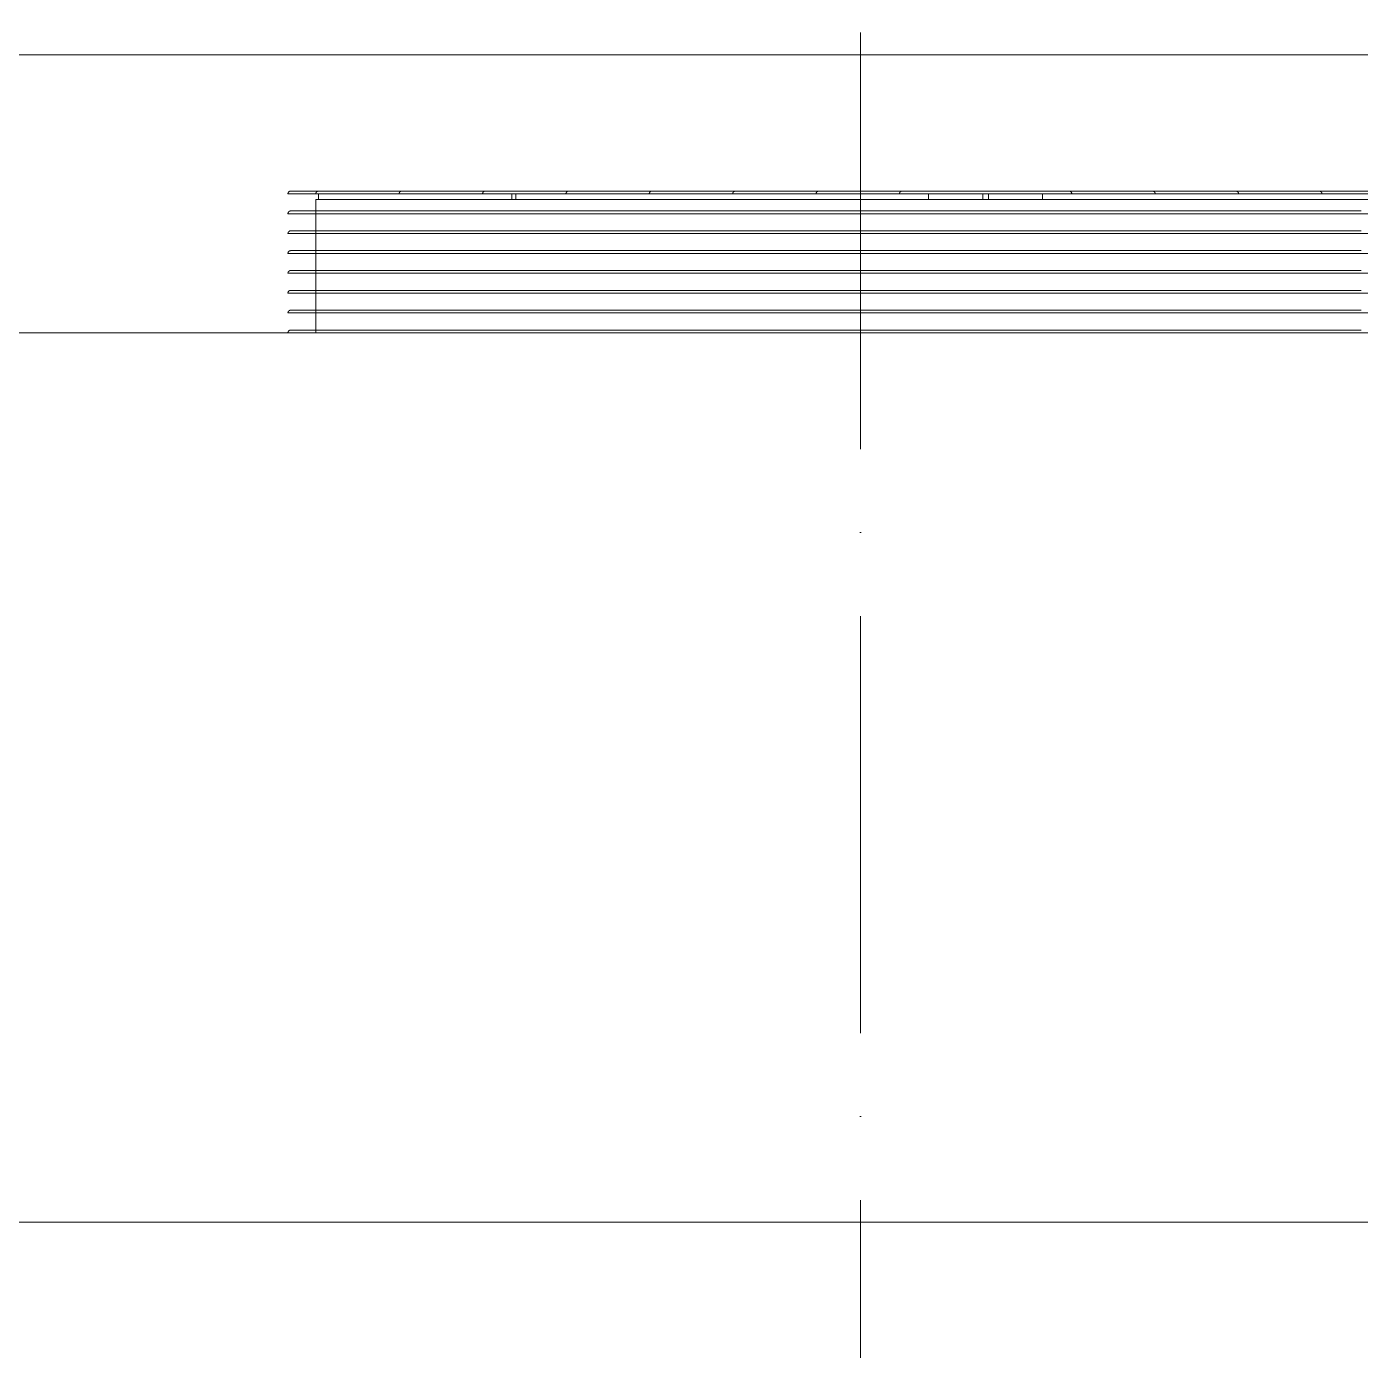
# Model space of a CAD drawing. Header units: millimetres. Extents: x -20144 to 122974, y -38328 to 48263.
# Drawn here: x 24400.5 to 24880.3, y 39133.8 to 39610.1 of the extents above; entities that cross this region are included whole.
import ezdxf

# ---------------------------------------------------------------- set-up
doc = ezdxf.new("R2010")
doc.units = ezdxf.units.MM
doc.linetypes.add('Grid Line', pattern=[4.2, 3, -0.6, 0, -0.6])
for name, color, linetype, lineweight in [('M-EQPM', 44, 'Continuous', 5), ('NET-THAY', 2, 'Continuous', 9), ('TRUC', 225, 'Continuous', 5)]:
    doc.layers.add(name, color=color, linetype=linetype, lineweight=lineweight)

# ---------------------------------------------------------------- blocks, each defined once
blk = doc.blocks.new('ALB-AC MAY LANH - Generic _Without Brackets_-1836009-MẶT BẰNG TẦNG 5 ĐẾN TẦNG 22')
at = {"layer": 'M-EQPM'}
for p, q in [((287.89, 320), (-582.11, 320)), ((-582.11, 0), (287.89, 0)), ((-51.11, -48), (-51.11, 0)), ((-41.11, -7.14), (-543.11, -7.14)), ((-541.11, -7.14), (-43.11, -7.14)), ((-41.11, -7.14), (-50.15, -7.14)), ((-49.35, -7.14), (-43.11, -7.14)), ((-41.11, -14.29), (-543.11, -14.29)), ((-541.11, -14.29), (-43.11, -14.29)), ((-41.11, -14.29), (-50.15, -14.29)), ((-49.35, -14.29), (-43.11, -14.29)), ((-41.11, -21.43), (-543.11, -21.43)), ((-541.11, -21.43), (-43.11, -21.43)), ((-41.11, -21.43), (-50.15, -21.43)), ((-49.35, -21.43), (-43.11, -21.43)), ((-41.11, -28.57), (-543.11, -28.57)), ((-541.11, -28.57), (-43.11, -28.57)), ((-41.11, -28.57), (-50.15, -28.57)), ((-49.35, -28.57), (-43.11, -28.57)), ((-41.11, -35.71), (-543.11, -35.71)), ((-541.11, -35.71), (-43.11, -35.71)), ((-41.11, -35.71), (-50.15, -35.71)), ((-49.35, -35.71), (-43.11, -35.71)), ((-41.11, -42.86), (-543.11, -42.86)), ((-541.11, -42.86), (-43.11, -42.86)), ((-41.11, -42.86), (-50.15, -42.86)), ((-49.35, -42.86), (-43.11, -42.86)), ((-41.11, -50), (-543.11, -50)), ((-541.11, -50), (-43.11, -50)), ((-122.41, -48), (-461.81, -48)), ((-122.41, -50), (-461.81, -50)), ((-312.61, -50), (-461.11, -50)), ((-460.4, -50), (-123.82, -50)), ((-143.65, -50), (-440.56, -50)), ((-439.15, -50), (-145.07, -50)), ((-164.12, -50), (-420.09, -50)), ((-418.68, -50), (-165.54, -50)), ((-186.01, -50), (-398.21, -50)), ((-396.79, -50), (-187.42, -50)), ((-207.26, -50), (-376.96, -50)), ((-375.54, -50), (-208.68, -50)), ((-228.52, -50), (-355.69, -50)), ((-354.28, -50), (-229.94, -50)), ((-249.64, -50), (-334.58, -50)), ((-333.16, -50), (-251.05, -50)), ((-270.82, -50), (-313.4, -50)), ((-271.02, -50), (-313.2, -50)), ((-313.2, -50), (-271.02, -50)), ((-313.13, -50), (-271.08, -50)), ((-271.1, -50), (-313.12, -50)), ((-271.36, -50), (-312.85, -50)), ((-312.85, -50), (-271.37, -50)), ((-312.85, -50), (-271.36, -50)), ((-271.38, -50), (-312.84, -50)), ((-271.41, -50), (-312.81, -50)), ((-312.8, -50), (-271.41, -50)), ((-271.45, -50), (-312.76, -50)), ((-312.76, -50), (-271.45, -50)), ((-271.45, -50), (-312.76, -50)), ((-312.76, -50), (-271.46, -50)), ((-271.58, -50), (-312.63, -50)), ((-312.63, -50), (-271.59, -50)), ((-271.6, -50), (-312.62, -50)), ((-312.62, -50), (-271.6, -50)), ((-312.61, -48), (-312.61, -50)), ((-311.79, -50), (-272.43, -50)), ((-293.11, -48), (-293.11, -50)), ((-293.11, -50), (-293.11, -48)), ((-291.11, -50), (-293.11, -50)), ((-291.11, -50), (-293.11, -50)), ((-291.11, -48), (-291.11, -50)), ((-291.11, -48), (-291.11, -50)), ((-271.6, -48), (-271.6, -50)), ((-123.11, -50), (-271.6, -50)), ((-123.11, -48), (-121.7, -48)), ((-123.11, -50), (-123.11, -48)), ((-52.11, -50), (-123.11, -50)), ((-121.7, -50), (-123.11, -50)), ((-122.14, -50), (-113.11, -50)), ((-122.05, -50), (-53.11, -50)), ((-51.11, -48), (-122.04, -48)), ((-51.11, -50), (-122.04, -50)), ((-81.11, -50), (-121.92, -50)), ((-121.88, -50), (-83.11, -50)), ((-111.11, -50), (-121.85, -50)), ((-121.7, -48), (-121.7, -50)), ((-52.11, -50), (-52.11, -48)), ((-51.35, -50), (-43.11, -50)), ((-41.11, -50), (-50.97, -50))]:
    blk.add_line(p, q, dxfattribs=at)
at = {"layer": 'M-EQPM', "flags": 128}
for points in [[(-427.18, -1), (-418.66, -1), (-409.94, -1), (-401.03, -1), (-391.94, -1), (-382.7, -1), (-373.31, -1), (-363.79, -1), (-354.15, -1), (-344.42, -1), (-334.6, -1), (-324.71, -1), (-314.78, -1), (-304.8, -1), (-294.81, -1), (-284.81, -1), (-274.82, -1), (-264.86, -1), (-254.95, -1), (-245.09, -1), (-235.31, -1), (-225.62, -1), (-216.03, -1), (-206.57, -1), (-197.25, -1), (-188.07, -1), (-179.06, -1), (-170.24, -1), (-161.61, -1), (-153.18, -1), (-144.98, -1), (-137.02, -1), (-129.3, -1), (-121.84, -1), (-114.66, -1), (-107.76, -1), (-101.15, -1), (-94.85, -1), (-88.87, -1), (-83.21, -1), (-77.89, -1), (-72.9, -1), (-68.27, -1), (-64, -1), (-60.09, -1), (-56.55, -1), (-53.39, -1), (-50.61, -1), (-48.22, -1), (-46.22, -1), (-44.61, -1), (-43.4, -1), (-42.58, -1), (-42.17, -1), (-42.11, -1)], [(-42.11, -1), (-42.31, -1), (-42.91, -1), (-43.91, -1), (-45.3, -1), (-47.09, -1), (-49.27, -1)], [(-41.11, 0), (-41.11, -0.04), (-41.11, -0.08), (-41.12, -0.12), (-41.12, -0.16), (-41.13, -0.2), (-41.14, -0.24), (-41.15, -0.28), (-41.16, -0.31), (-41.17, -0.35), (-41.19, -0.39), (-41.2, -0.43), (-41.22, -0.46), (-41.24, -0.5), (-41.26, -0.53), (-41.28, -0.56), (-41.31, -0.6), (-41.33, -0.63), (-41.36, -0.66), (-41.38, -0.69), (-41.41, -0.72), (-41.44, -0.74), (-41.47, -0.77), (-41.5, -0.8), (-41.53, -0.82), (-41.57, -0.84), (-41.6, -0.86), (-41.64, -0.88), (-41.67, -0.9), (-41.71, -0.92), (-41.75, -0.93), (-41.78, -0.95), (-41.82, -0.96), (-41.86, -0.97), (-41.9, -0.98), (-41.94, -0.99), (-41.98, -0.99), (-42.02, -1), (-42.06, -1), (-42.1, -1), (-42.11, -1)], [(-427.18, -8.14), (-418.66, -8.14), (-409.94, -8.14), (-401.03, -8.14), (-391.94, -8.14), (-382.7, -8.14), (-373.31, -8.14), (-363.79, -8.14), (-354.15, -8.14), (-344.42, -8.14), (-334.6, -8.14), (-324.71, -8.14), (-314.78, -8.14), (-304.8, -8.14), (-294.81, -8.14), (-284.81, -8.14), (-274.82, -8.14), (-264.86, -8.14), (-254.95, -8.14), (-245.09, -8.14), (-235.31, -8.14), (-225.62, -8.14), (-216.03, -8.14), (-206.57, -8.14), (-197.25, -8.14), (-188.07, -8.14), (-179.06, -8.14), (-170.24, -8.14), (-161.61, -8.14), (-153.18, -8.14), (-144.98, -8.14), (-137.02, -8.14), (-129.3, -8.14), (-121.84, -8.14), (-114.66, -8.14), (-107.76, -8.14), (-101.15, -8.14), (-94.85, -8.14), (-88.87, -8.14), (-83.21, -8.14), (-77.89, -8.14), (-72.9, -8.14), (-68.27, -8.14), (-64, -8.14), (-60.09, -8.14), (-56.55, -8.14), (-53.39, -8.14), (-50.61, -8.14), (-48.22, -8.14), (-46.22, -8.14), (-44.61, -8.14), (-43.4, -8.14), (-42.58, -8.14), (-42.17, -8.14), (-42.11, -8.14)], [(-42.11, -8.14), (-42.31, -8.14), (-42.91, -8.14), (-43.91, -8.14), (-45.3, -8.14), (-47.09, -8.14), (-49.27, -8.14)], [(-41.11, -7.14), (-41.11, -7.18), (-41.11, -7.22), (-41.12, -7.26), (-41.12, -7.3), (-41.13, -7.34), (-41.14, -7.38), (-41.15, -7.42), (-41.16, -7.46), (-41.17, -7.5), (-41.19, -7.53), (-41.2, -7.57), (-41.22, -7.6), (-41.24, -7.64), (-41.26, -7.67), (-41.28, -7.71), (-41.31, -7.74), (-41.33, -7.77), (-41.36, -7.8), (-41.38, -7.83), (-41.41, -7.86), (-41.44, -7.89), (-41.47, -7.91), (-41.5, -7.94), (-41.53, -7.96), (-41.57, -7.98), (-41.6, -8.01), (-41.64, -8.02), (-41.67, -8.04), (-41.71, -8.06), (-41.75, -8.07), (-41.78, -8.09), (-41.82, -8.1), (-41.86, -8.11), (-41.9, -8.12), (-41.94, -8.13), (-41.98, -8.13), (-42.02, -8.14), (-42.06, -8.14), (-42.1, -8.14), (-42.11, -8.14)], [(-41.11, -14.29), (-41.11, -14.33), (-41.11, -14.37), (-41.12, -14.41), (-41.12, -14.45), (-41.13, -14.48), (-41.14, -14.52), (-41.15, -14.56), (-41.16, -14.6), (-41.17, -14.64), (-41.19, -14.68), (-41.2, -14.71), (-41.22, -14.75), (-41.24, -14.78), (-41.26, -14.82), (-41.28, -14.85), (-41.31, -14.88), (-41.33, -14.91), (-41.36, -14.95), (-41.38, -14.97), (-41.41, -15), (-41.44, -15.03), (-41.47, -15.06), (-41.5, -15.08), (-41.53, -15.1), (-41.57, -15.13), (-41.6, -15.15), (-41.64, -15.17), (-41.67, -15.19), (-41.71, -15.2), (-41.75, -15.22), (-41.78, -15.23), (-41.82, -15.24), (-41.86, -15.25), (-41.9, -15.26), (-41.94, -15.27), (-41.98, -15.28), (-42.02, -15.28), (-42.06, -15.28), (-42.1, -15.29), (-42.11, -15.29)], [(-427.18, -15.29), (-418.66, -15.29), (-409.94, -15.29), (-401.03, -15.29), (-391.94, -15.29), (-382.7, -15.29), (-373.31, -15.29), (-363.79, -15.29), (-354.15, -15.29), (-344.42, -15.29), (-334.6, -15.29), (-324.71, -15.29), (-314.78, -15.29), (-304.8, -15.29), (-294.81, -15.29), (-284.81, -15.29), (-274.82, -15.29), (-264.86, -15.29), (-254.95, -15.29), (-245.09, -15.29), (-235.31, -15.29), (-225.62, -15.29), (-216.03, -15.29), (-206.57, -15.29), (-197.25, -15.29), (-188.07, -15.29), (-179.06, -15.29), (-170.24, -15.29), (-161.61, -15.29), (-153.18, -15.29), (-144.98, -15.29), (-137.02, -15.29), (-129.3, -15.29), (-121.84, -15.29), (-114.66, -15.29), (-107.76, -15.29), (-101.15, -15.29), (-94.85, -15.29), (-88.87, -15.29), (-83.21, -15.29), (-77.89, -15.29), (-72.9, -15.29), (-68.27, -15.29), (-64, -15.29), (-60.09, -15.29), (-56.55, -15.29), (-53.39, -15.29), (-50.61, -15.29), (-48.22, -15.29), (-46.22, -15.29), (-44.61, -15.29), (-43.4, -15.29), (-42.58, -15.29), (-42.17, -15.29), (-42.11, -15.29)], [(-42.11, -15.29), (-42.31, -15.29), (-42.91, -15.29), (-43.91, -15.29), (-45.3, -15.29), (-47.09, -15.29), (-49.27, -15.29)], [(-427.18, -22.43), (-418.66, -22.43), (-409.94, -22.43), (-401.03, -22.43), (-391.94, -22.43), (-382.7, -22.43), (-373.31, -22.43), (-363.79, -22.43), (-354.15, -22.43), (-344.42, -22.43), (-334.6, -22.43), (-324.71, -22.43), (-314.78, -22.43), (-304.8, -22.43), (-294.81, -22.43), (-284.81, -22.43), (-274.82, -22.43), (-264.86, -22.43), (-254.95, -22.43), (-245.09, -22.43), (-235.31, -22.43), (-225.62, -22.43), (-216.03, -22.43), (-206.57, -22.43), (-197.25, -22.43), (-188.07, -22.43), (-179.06, -22.43), (-170.24, -22.43), (-161.61, -22.43), (-153.18, -22.43), (-144.98, -22.43), (-137.02, -22.43), (-129.3, -22.43), (-121.84, -22.43), (-114.66, -22.43), (-107.76, -22.43), (-101.15, -22.43), (-94.85, -22.43), (-88.87, -22.43), (-83.21, -22.43), (-77.89, -22.43), (-72.9, -22.43), (-68.27, -22.43), (-64, -22.43), (-60.09, -22.43), (-56.55, -22.43), (-53.39, -22.43), (-50.61, -22.43), (-48.22, -22.43), (-46.22, -22.43), (-44.61, -22.43), (-43.4, -22.43), (-42.58, -22.43), (-42.17, -22.43), (-42.11, -22.43)], [(-42.11, -22.43), (-42.31, -22.43), (-42.91, -22.43), (-43.91, -22.43), (-45.3, -22.43), (-47.09, -22.43), (-49.27, -22.43)], [(-41.11, -21.43), (-41.11, -21.47), (-41.11, -21.51), (-41.12, -21.55), (-41.12, -21.59), (-41.13, -21.63), (-41.14, -21.67), (-41.15, -21.7), (-41.16, -21.74), (-41.17, -21.78), (-41.19, -21.82), (-41.2, -21.85), (-41.22, -21.89), (-41.24, -21.93), (-41.26, -21.96), (-41.28, -21.99), (-41.31, -22.03), (-41.33, -22.06), (-41.36, -22.09), (-41.38, -22.12), (-41.41, -22.15), (-41.44, -22.17), (-41.47, -22.2), (-41.5, -22.22), (-41.53, -22.25), (-41.57, -22.27), (-41.6, -22.29), (-41.64, -22.31), (-41.67, -22.33), (-41.71, -22.35), (-41.75, -22.36), (-41.78, -22.37), (-41.82, -22.39), (-41.86, -22.4), (-41.9, -22.41), (-41.94, -22.41), (-41.98, -22.42), (-42.02, -22.42), (-42.06, -22.43), (-42.1, -22.43), (-42.11, -22.43)], [(-41.11, -28.57), (-41.11, -28.61), (-41.11, -28.65), (-41.12, -28.69), (-41.12, -28.73), (-41.13, -28.77), (-41.14, -28.81), (-41.15, -28.85), (-41.16, -28.89), (-41.17, -28.92), (-41.19, -28.96), (-41.2, -29), (-41.22, -29.03), (-41.24, -29.07), (-41.26, -29.1), (-41.28, -29.14), (-41.31, -29.17), (-41.33, -29.2), (-41.36, -29.23), (-41.38, -29.26), (-41.41, -29.29), (-41.44, -29.32), (-41.47, -29.34), (-41.5, -29.37), (-41.53, -29.39), (-41.57, -29.41), (-41.6, -29.43), (-41.64, -29.45), (-41.67, -29.47), (-41.71, -29.49), (-41.75, -29.5), (-41.78, -29.52), (-41.82, -29.53), (-41.86, -29.54), (-41.9, -29.55), (-41.94, -29.56), (-41.98, -29.56), (-42.02, -29.57), (-42.06, -29.57), (-42.1, -29.57), (-42.11, -29.57)], [(-427.18, -29.57), (-418.66, -29.57), (-409.94, -29.57), (-401.03, -29.57), (-391.94, -29.57), (-382.7, -29.57), (-373.31, -29.57), (-363.79, -29.57), (-354.15, -29.57), (-344.42, -29.57), (-334.6, -29.57), (-324.71, -29.57), (-314.78, -29.57), (-304.8, -29.57), (-294.81, -29.57), (-284.81, -29.57), (-274.82, -29.57), (-264.86, -29.57), (-254.95, -29.57), (-245.09, -29.57), (-235.31, -29.57), (-225.62, -29.57), (-216.03, -29.57), (-206.57, -29.57), (-197.25, -29.57), (-188.07, -29.57), (-179.06, -29.57), (-170.24, -29.57), (-161.61, -29.57), (-153.18, -29.57), (-144.98, -29.57), (-137.02, -29.57), (-129.3, -29.57), (-121.84, -29.57), (-114.66, -29.57), (-107.76, -29.57), (-101.15, -29.57), (-94.85, -29.57), (-88.87, -29.57), (-83.21, -29.57), (-77.89, -29.57), (-72.9, -29.57), (-68.27, -29.57), (-64, -29.57), (-60.09, -29.57), (-56.55, -29.57), (-53.39, -29.57), (-50.61, -29.57), (-48.22, -29.57), (-46.22, -29.57), (-44.61, -29.57), (-43.4, -29.57), (-42.58, -29.57), (-42.17, -29.57), (-42.11, -29.57)], [(-42.11, -29.57), (-42.31, -29.57), (-42.91, -29.57), (-43.91, -29.57), (-45.3, -29.57), (-47.09, -29.57), (-49.27, -29.57)], [(-427.18, -36.71), (-418.66, -36.71), (-409.94, -36.71), (-401.03, -36.71), (-391.94, -36.71), (-382.7, -36.71), (-373.31, -36.71), (-363.79, -36.71), (-354.15, -36.71), (-344.42, -36.71), (-334.6, -36.71), (-324.71, -36.71), (-314.78, -36.71), (-304.8, -36.71), (-294.81, -36.71), (-284.81, -36.71), (-274.82, -36.71), (-264.86, -36.71), (-254.95, -36.71), (-245.09, -36.71), (-235.31, -36.71), (-225.62, -36.71), (-216.03, -36.71), (-206.57, -36.71), (-197.25, -36.71), (-188.07, -36.71), (-179.06, -36.71), (-170.24, -36.71), (-161.61, -36.71), (-153.18, -36.71), (-144.98, -36.71), (-137.02, -36.71), (-129.3, -36.71), (-121.84, -36.71), (-114.66, -36.71), (-107.76, -36.71), (-101.15, -36.71), (-94.85, -36.71), (-88.87, -36.71), (-83.21, -36.71), (-77.89, -36.71), (-72.9, -36.71), (-68.27, -36.71), (-64, -36.71), (-60.09, -36.71), (-56.55, -36.71), (-53.39, -36.71), (-50.61, -36.71), (-48.22, -36.71), (-46.22, -36.71), (-44.61, -36.71), (-43.4, -36.71), (-42.58, -36.71), (-42.17, -36.71), (-42.11, -36.71)], [(-42.11, -36.71), (-42.31, -36.71), (-42.91, -36.71), (-43.91, -36.71), (-45.3, -36.71), (-47.09, -36.71), (-49.27, -36.71)], [(-41.11, -35.71), (-41.11, -35.75), (-41.11, -35.79), (-41.12, -35.83), (-41.12, -35.87), (-41.13, -35.91), (-41.14, -35.95), (-41.15, -35.99), (-41.16, -36.03), (-41.17, -36.07), (-41.19, -36.1), (-41.2, -36.14), (-41.22, -36.18), (-41.24, -36.21), (-41.26, -36.25), (-41.28, -36.28), (-41.31, -36.31), (-41.33, -36.34), (-41.36, -36.37), (-41.38, -36.4), (-41.41, -36.43), (-41.44, -36.46), (-41.47, -36.49), (-41.5, -36.51), (-41.53, -36.53), (-41.57, -36.56), (-41.6, -36.58), (-41.64, -36.6), (-41.67, -36.61), (-41.71, -36.63), (-41.75, -36.65), (-41.78, -36.66), (-41.82, -36.67), (-41.86, -36.68), (-41.9, -36.69), (-41.94, -36.7), (-41.98, -36.71), (-42.02, -36.71), (-42.06, -36.71), (-42.1, -36.71), (-42.11, -36.71)], [(-41.11, -42.86), (-41.11, -42.9), (-41.11, -42.94), (-41.12, -42.98), (-41.12, -43.02), (-41.13, -43.06), (-41.14, -43.09), (-41.15, -43.13), (-41.16, -43.17), (-41.17, -43.21), (-41.19, -43.25), (-41.2, -43.28), (-41.22, -43.32), (-41.24, -43.35), (-41.26, -43.39), (-41.28, -43.42), (-41.31, -43.45), (-41.33, -43.49), (-41.36, -43.52), (-41.38, -43.55), (-41.41, -43.57), (-41.44, -43.6), (-41.47, -43.63), (-41.5, -43.65), (-41.53, -43.68), (-41.57, -43.7), (-41.6, -43.72), (-41.64, -43.74), (-41.67, -43.76), (-41.71, -43.77), (-41.75, -43.79), (-41.78, -43.8), (-41.82, -43.82), (-41.86, -43.83), (-41.9, -43.84), (-41.94, -43.84), (-41.98, -43.85), (-42.02, -43.85), (-42.06, -43.86), (-42.1, -43.86), (-42.11, -43.86)], [(-427.18, -43.86), (-418.66, -43.86), (-409.94, -43.86), (-401.03, -43.86), (-391.94, -43.86), (-382.7, -43.86), (-373.31, -43.86), (-363.79, -43.86), (-354.15, -43.86), (-344.42, -43.86), (-334.6, -43.86), (-324.71, -43.86), (-314.78, -43.86), (-304.8, -43.86), (-294.81, -43.86), (-284.81, -43.86), (-274.82, -43.86), (-264.86, -43.86), (-254.95, -43.86), (-245.09, -43.86), (-235.31, -43.86), (-225.62, -43.86), (-216.03, -43.86), (-206.57, -43.86), (-197.25, -43.86), (-188.07, -43.86), (-179.06, -43.86), (-170.24, -43.86), (-161.61, -43.86), (-153.18, -43.86), (-144.98, -43.86), (-137.02, -43.86), (-129.3, -43.86), (-121.84, -43.86), (-114.66, -43.86), (-107.76, -43.86), (-101.15, -43.86), (-94.85, -43.86), (-88.87, -43.86), (-83.21, -43.86), (-77.89, -43.86), (-72.9, -43.86), (-68.27, -43.86), (-64, -43.86), (-60.09, -43.86), (-56.55, -43.86), (-53.39, -43.86), (-50.61, -43.86), (-48.22, -43.86), (-46.22, -43.86), (-44.61, -43.86), (-43.4, -43.86), (-42.58, -43.86), (-42.17, -43.86), (-42.11, -43.86)], [(-42.11, -43.86), (-42.31, -43.86), (-42.91, -43.86), (-43.91, -43.86), (-45.3, -43.86), (-47.09, -43.86), (-49.27, -43.86)], [(-427.18, -51), (-418.66, -51), (-409.94, -51), (-401.03, -51), (-391.94, -51), (-382.7, -51), (-373.31, -51), (-363.79, -51), (-354.15, -51), (-344.42, -51), (-334.6, -51), (-324.71, -51), (-314.78, -51), (-304.8, -51), (-294.81, -51), (-284.81, -51), (-274.82, -51), (-264.86, -51), (-254.95, -51), (-245.09, -51), (-235.31, -51), (-225.62, -51), (-216.03, -51), (-206.57, -51), (-197.25, -51), (-188.07, -51), (-179.06, -51), (-170.24, -51), (-161.61, -51), (-153.18, -51), (-144.98, -51), (-137.02, -51), (-129.3, -51), (-121.84, -51), (-114.66, -51), (-107.76, -51), (-101.15, -51), (-94.85, -51), (-88.87, -51), (-83.21, -51), (-77.89, -51), (-72.9, -51), (-68.27, -51), (-64, -51), (-60.09, -51), (-56.55, -51), (-53.39, -51), (-50.61, -51), (-48.22, -51), (-46.22, -51), (-44.61, -51), (-43.4, -51), (-42.58, -51), (-42.17, -51), (-42.11, -51)], [(-42.11, -51), (-42.31, -51), (-42.91, -51), (-43.91, -51), (-45.3, -51), (-47.09, -51), (-49.27, -51), (-51.84, -51), (-54.8, -51), (-58.13, -51), (-61.84, -51), (-65.92, -51), (-70.36, -51), (-75.15, -51), (-80.29, -51), (-85.77, -51), (-91.58, -51), (-97.72, -51), (-104.16, -51), (-110.9, -51), (-117.93, -51), (-125.24, -51), (-132.82, -51), (-140.65, -51), (-148.73, -51), (-157.03, -51), (-165.55, -51), (-174.28, -51), (-183.19, -51), (-192.27, -51), (-201.52, -51), (-210.91, -51), (-220.43, -51), (-230.06, -51), (-239.8, -51), (-249.62, -51), (-259.5, -51), (-269.44, -51), (-279.41, -51), (-289.41, -51), (-299.41, -51), (-309.4, -51), (-319.36, -51), (-329.27, -51), (-339.13, -51), (-348.91, -51), (-358.6, -51), (-368.18, -51), (-377.65, -51), (-386.97, -51), (-396.15, -51), (-405.15, -51), (-413.98, -51), (-422.61, -51), (-431.03, -51)], [(-429.75, -51), (-421.78, -51), (-413.6, -51), (-405.23, -51), (-396.67, -51), (-387.95, -51), (-379.07, -51), (-370.06, -51), (-360.92, -51), (-351.67, -51), (-342.33, -51), (-332.9, -51), (-323.41, -51), (-313.87, -51), (-304.29, -51), (-294.7, -51), (-285.1, -51), (-275.51, -51), (-265.95, -51), (-256.43, -51), (-246.97, -51), (-237.58, -51), (-228.28, -51), (-219.08, -51), (-209.99, -51), (-201.04, -51), (-192.23, -51), (-183.59, -51), (-175.11, -51), (-166.83, -51), (-158.74, -51), (-150.87, -51), (-143.22, -51), (-135.81, -51), (-128.66, -51), (-121.76, -51), (-115.13, -51), (-108.79, -51), (-102.74, -51), (-97, -51), (-91.57, -51), (-86.46, -51), (-81.67, -51), (-77.23, -51), (-73.12, -51), (-69.37, -51), (-65.98, -51), (-62.94, -51), (-60.27, -51), (-57.98, -51), (-56.05, -51), (-54.51, -51), (-53.35, -51), (-52.56, -51), (-52.16, -51), (-52.11, -51)], [(-52.11, -51), (-52.3, -51), (-52.88, -51), (-53.83, -51), (-55.17, -51), (-56.89, -51), (-58.99, -51), (-61.46, -51), (-64.29, -51), (-67.49, -51), (-71.05, -51), (-74.97, -51), (-79.23, -51), (-83.83, -51), (-88.77, -51), (-94.03, -51), (-99.61, -51), (-105.49, -51), (-111.68, -51), (-118.15, -51), (-124.9, -51), (-131.92, -51), (-139.19, -51), (-146.71, -51), (-154.46, -51), (-162.44, -51), (-170.62, -51), (-178.99, -51), (-187.54, -51), (-196.27, -51), (-205.14, -51), (-214.16, -51), (-223.3, -51), (-232.55, -51), (-241.89, -51), (-251.32, -51), (-260.81, -51), (-270.35, -51), (-279.92, -51), (-289.52, -51), (-299.12, -51), (-308.7, -51), (-318.27, -51), (-327.78, -51), (-337.25, -51), (-346.64, -51), (-355.94, -51), (-365.14, -51), (-374.22, -51), (-383.18, -51), (-391.98, -51), (-400.63, -51), (-409.1, -51), (-417.39, -51), (-425.48, -51), (-433.35, -51)], [(-432.28, -51), (-425.91, -51), (-419.33, -51), (-412.55, -51), (-405.57, -51), (-398.41, -51), (-391.09, -51), (-383.6, -51), (-375.97, -51), (-368.2, -51), (-360.32, -51), (-352.32, -51), (-344.23, -51), (-336.05, -51), (-327.8, -51), (-319.5, -51), (-311.15, -51), (-302.77, -51), (-294.38, -51), (-285.98, -51), (-277.59, -51), (-269.22, -51), (-260.89, -51), (-252.61, -51), (-244.4, -51), (-236.26, -51), (-228.21, -51), (-220.26, -51), (-212.42, -51), (-204.72, -51), (-197.15, -51), (-189.74, -51), (-182.49, -51), (-175.41, -51), (-168.52, -51), (-161.83, -51), (-155.35, -51), (-149.09, -51), (-143.05, -51), (-137.26, -51), (-131.71, -51), (-126.42, -51), (-121.39, -51), (-116.63, -51), (-112.16, -51), (-107.98, -51), (-104.09, -51), (-100.5, -51), (-97.21, -51), (-94.24, -51), (-91.59, -51), (-89.25, -51), (-87.24, -51), (-85.56, -51), (-84.21, -51), (-83.19, -51), (-82.51, -51), (-82.16, -51), (-82.11, -51)], [(-82.11, -51), (-82.28, -51), (-82.78, -51), (-83.62, -51), (-84.79, -51), (-86.29, -51), (-88.13, -51), (-90.29, -51), (-92.77, -51), (-95.57, -51), (-98.69, -51), (-102.11, -51), (-105.84, -51), (-109.87, -51), (-114.18, -51), (-118.79, -51), (-123.67, -51), (-128.82, -51), (-134.23, -51), (-139.89, -51), (-145.8, -51), (-151.94, -51), (-158.31, -51), (-164.89, -51), (-171.67, -51), (-178.65, -51), (-185.8, -51), (-193.13, -51), (-200.62, -51), (-208.25, -51), (-216.01, -51), (-223.9, -51), (-231.9, -51), (-239.99, -51), (-248.17, -51), (-256.42, -51), (-264.72, -51), (-273.07, -51), (-281.45, -51), (-289.84, -51), (-298.24, -51), (-306.63, -51), (-315, -51), (-323.33, -51), (-331.6, -51), (-339.82, -51), (-347.96, -51), (-356.01, -51), (-363.96, -51), (-371.79, -51), (-379.5, -51), (-387.07, -51), (-394.48, -51), (-401.73, -51), (-408.81, -51), (-415.69, -51), (-422.38, -51), (-428.87, -51)], [(-427.43, -51), (-422.58, -51), (-417.52, -51), (-412.25, -51), (-406.8, -51), (-401.16, -51), (-395.34, -51), (-389.36, -51), (-383.23, -51), (-376.95, -51), (-370.53, -51), (-363.99, -51), (-357.33, -51), (-350.57, -51), (-343.72, -51), (-336.78, -51), (-329.77, -51), (-322.7, -51), (-315.58, -51), (-308.43, -51), (-301.25, -51), (-294.05, -51), (-286.85, -51), (-279.66, -51), (-272.49, -51), (-265.35, -51), (-258.25, -51), (-251.21, -51), (-244.24, -51), (-237.33, -51), (-230.52, -51), (-223.81, -51), (-217.2, -51), (-210.72, -51), (-204.36, -51), (-198.15, -51), (-192.08, -51), (-186.18, -51), (-180.44, -51), (-174.89, -51), (-169.52, -51), (-164.35, -51), (-159.38, -51), (-154.62, -51), (-150.09, -51), (-145.78, -51), (-141.7, -51), (-137.87, -51), (-134.28, -51), (-130.95, -51), (-127.87, -51), (-125.06, -51), (-122.51, -51), (-120.23, -51), (-118.23, -51), (-116.51, -51), (-115.07, -51), (-113.91, -51), (-113.04, -51), (-112.45, -51), (-112.15, -51), (-112.11, -51)], [(-112.11, -51), (-112.25, -51), (-112.68, -51), (-113.4, -51), (-114.41, -51), (-115.7, -51), (-117.27, -51), (-119.12, -51), (-121.25, -51), (-123.65, -51), (-126.32, -51), (-129.25, -51), (-132.45, -51), (-135.9, -51), (-139.6, -51), (-143.55, -51), (-147.73, -51), (-152.15, -51), (-156.78, -51), (-161.64, -51), (-166.7, -51), (-171.97, -51), (-177.42, -51), (-183.06, -51), (-188.87, -51), (-194.85, -51), (-200.99, -51), (-207.27, -51), (-213.69, -51), (-220.23, -51), (-226.88, -51), (-233.65, -51), (-240.5, -51), (-247.44, -51), (-254.45, -51), (-261.51, -51), (-268.63, -51), (-275.79, -51), (-282.97, -51), (-290.17, -51), (-297.36, -51), (-304.56, -51), (-311.73, -51), (-318.87, -51), (-325.96, -51), (-333, -51), (-339.98, -51), (-346.88, -51), (-353.7, -51), (-360.41, -51), (-367.01, -51), (-373.5, -51), (-379.86, -51), (-386.07, -51), (-392.13, -51), (-398.04, -51), (-403.77, -51), (-409.33, -51), (-414.7, -51), (-419.87, -51), (-424.84, -51), (-429.6, -51)], [(-427.82, -51), (-425.16, -51), (-422.28, -51), (-419.2, -51), (-415.91, -51), (-412.42, -51), (-408.74, -51), (-404.88, -51), (-400.83, -51), (-396.61, -51), (-392.23, -51), (-387.68, -51), (-382.98, -51), (-378.14, -51), (-373.15, -51), (-368.04, -51), (-362.81, -51), (-357.46, -51), (-352.01, -51), (-346.46, -51), (-340.83, -51), (-335.12, -51), (-329.33, -51), (-323.49, -51), (-317.6, -51), (-311.67, -51), (-305.71, -51), (-299.72, -51), (-293.73, -51), (-287.73, -51), (-281.74, -51), (-275.76, -51), (-269.81, -51), (-263.9, -51), (-258.03, -51), (-252.21, -51), (-246.46, -51), (-240.79, -51), (-235.19, -51), (-229.69, -51), (-224.28, -51), (-218.99, -51), (-213.81, -51), (-208.75, -51), (-203.83, -51), (-199.05, -51), (-194.42, -51), (-189.95, -51), (-185.64, -51), (-181.5, -51), (-177.54, -51), (-173.76, -51), (-170.17, -51), (-166.77, -51), (-163.58, -51), (-160.59, -51), (-157.81, -51), (-155.24, -51), (-152.9, -51), (-150.78, -51), (-148.88, -51), (-147.21, -51), (-145.78, -51), (-144.57, -51), (-143.61, -51), (-142.88, -51), (-142.39, -51), (-142.14, -51), (-142.11, -51)], [(-142.11, -51), (-142.23, -51), (-142.59, -51), (-143.19, -51), (-144.02, -51), (-145.1, -51), (-146.41, -51), (-147.95, -51), (-149.72, -51), (-151.72, -51), (-153.95, -51), (-156.4, -51), (-159.06, -51), (-161.94, -51), (-165.02, -51), (-168.31, -51), (-171.79, -51), (-175.47, -51), (-179.34, -51), (-183.38, -51), (-187.6, -51), (-191.99, -51), (-196.54, -51), (-201.24, -51), (-206.08, -51), (-211.06, -51), (-216.18, -51), (-221.41, -51), (-226.76, -51), (-232.21, -51), (-237.75, -51), (-243.39, -51), (-249.1, -51), (-254.88, -51), (-260.72, -51), (-266.61, -51), (-272.54, -51), (-278.51, -51), (-284.49, -51), (-290.49, -51), (-296.49, -51), (-302.48, -51), (-308.46, -51), (-314.41, -51), (-320.32, -51), (-326.19, -51), (-332, -51), (-337.75, -51), (-343.43, -51), (-349.03, -51), (-354.53, -51), (-359.93, -51), (-365.23, -51), (-370.41, -51), (-375.46, -51), (-380.38, -51), (-385.16, -51), (-389.79, -51), (-394.27, -51), (-398.58, -51), (-402.72, -51), (-406.68, -51), (-410.46, -51), (-414.05, -51), (-417.45, -51), (-420.64, -51), (-423.63, -51), (-426.41, -51), (-428.97, -51)], [(-412.11, -51), (-412.15, -51), (-412.19, -51), (-412.23, -50.99), (-412.27, -50.99), (-412.31, -50.98), (-412.35, -50.97), (-412.38, -50.96), (-412.42, -50.95), (-412.46, -50.94), (-412.5, -50.92), (-412.53, -50.9), (-412.57, -50.89), (-412.61, -50.87), (-412.64, -50.85), (-412.67, -50.83), (-412.71, -50.8), (-412.74, -50.78), (-412.77, -50.75), (-412.8, -50.72), (-412.83, -50.7), (-412.85, -50.67), (-412.88, -50.64), (-412.9, -50.61), (-412.93, -50.57), (-412.95, -50.54), (-412.97, -50.51), (-412.99, -50.47), (-413.01, -50.44), (-413.03, -50.4), (-413.04, -50.36), (-413.05, -50.32), (-413.07, -50.29), (-413.08, -50.25), (-413.09, -50.21), (-413.09, -50.17), (-413.1, -50.13), (-413.1, -50.09), (-413.11, -50.05)], [(-412.11, -51), (-412.01, -51), (-411.72, -51), (-411.25, -51), (-410.58, -51), (-409.72, -51), (-408.67, -51), (-407.44, -51), (-406.02, -51), (-404.42, -51), (-402.64, -51), (-400.68, -51), (-398.55, -51), (-396.25, -51), (-393.78, -51), (-391.15, -51), (-388.36, -51), (-385.42, -51), (-382.33, -51), (-379.09, -51), (-375.71, -51), (-372.2, -51), (-368.57, -51), (-364.81, -51), (-360.93, -51), (-356.94, -51), (-352.85, -51), (-348.67, -51), (-344.39, -51), (-340.03, -51), (-335.59, -51), (-331.08, -51), (-326.51, -51), (-321.89, -51), (-317.22, -51), (-312.5, -51), (-307.76, -51), (-302.99, -51), (-298.2, -51), (-293.4, -51), (-288.6, -51), (-283.81, -51), (-279.03, -51), (-274.27, -51), (-269.54, -51), (-264.84, -51), (-260.19, -51), (-255.59, -51), (-251.05, -51), (-246.57, -51), (-242.17, -51), (-237.85, -51), (-233.61, -51), (-229.47, -51), (-225.42, -51), (-221.49, -51), (-217.67, -51), (-213.96, -51), (-210.38, -51), (-206.93, -51), (-203.62, -51), (-200.45, -51), (-197.43, -51), (-194.55, -51), (-191.84, -51), (-189.28, -51), (-186.89, -51), (-184.67, -51), (-182.62, -51), (-180.74, -51), (-179.04, -51), (-177.52, -51), (-176.19, -51), (-175.04, -51), (-174.08, -51), (-173.31, -51), (-172.73, -51), (-172.34, -51), (-172.14, -51), (-172.11, -51)], [(-172.11, -51), (-172.2, -51), (-172.49, -51), (-172.97, -51), (-173.64, -51), (-174.5, -51), (-175.55, -51), (-176.78, -51), (-178.2, -51), (-179.8, -51), (-181.58, -51), (-183.54, -51), (-185.67, -51), (-187.97, -51), (-190.44, -51), (-193.07, -51), (-195.86, -51), (-198.8, -51), (-201.89, -51), (-205.13, -51), (-208.5, -51), (-212.01, -51), (-215.65, -51), (-219.41, -51), (-223.29, -51), (-227.27, -51), (-231.36, -51), (-235.55, -51), (-239.83, -51), (-244.19, -51), (-248.63, -51), (-253.13, -51), (-257.7, -51), (-262.33, -51), (-267, -51), (-271.71, -51), (-276.46, -51), (-281.23, -51), (-286.02, -51), (-290.81, -51), (-295.61, -51), (-300.41, -51), (-305.19, -51), (-309.95, -51), (-314.68, -51), (-319.37, -51), (-324.02, -51), (-328.62, -51), (-333.17, -51), (-337.64, -51), (-342.05, -51), (-346.37, -51), (-350.61, -51), (-354.75, -51), (-358.79, -51), (-362.73, -51), (-366.55, -51), (-370.26, -51), (-373.84, -51), (-377.28, -51), (-380.6, -51), (-383.77, -51), (-386.79, -51), (-389.66, -51), (-392.38, -51), (-394.94, -51), (-397.33, -51), (-399.55, -51), (-401.6, -51), (-403.48, -51), (-405.18, -51), (-406.69, -51), (-408.03, -51), (-409.17, -51), (-410.14, -51), (-410.91, -51), (-411.49, -51), (-411.88, -51), (-412.08, -51), (-412.11, -51)], [(-382.11, -51), (-382.15, -51), (-382.19, -51), (-382.23, -50.99), (-382.27, -50.99), (-382.31, -50.98), (-382.35, -50.97), (-382.38, -50.96), (-382.42, -50.95), (-382.46, -50.94), (-382.5, -50.92), (-382.53, -50.9), (-382.57, -50.89), (-382.61, -50.87), (-382.64, -50.85), (-382.67, -50.83), (-382.71, -50.8), (-382.74, -50.78), (-382.77, -50.75), (-382.8, -50.72), (-382.83, -50.7), (-382.85, -50.67), (-382.88, -50.64), (-382.9, -50.61), (-382.93, -50.57), (-382.95, -50.54), (-382.97, -50.51), (-382.99, -50.47), (-383.01, -50.44), (-383.03, -50.4), (-383.04, -50.36), (-383.05, -50.32), (-383.07, -50.29), (-383.08, -50.25), (-383.09, -50.21), (-383.09, -50.17), (-383.1, -50.13), (-383.1, -50.09), (-383.11, -50.05)], [(-382.11, -51), (-382.04, -51), (-381.82, -51), (-381.46, -51), (-380.96, -51), (-380.31, -51), (-379.53, -51), (-378.6, -51), (-377.54, -51), (-376.34, -51), (-375, -51), (-373.54, -51), (-371.94, -51), (-370.21, -51), (-368.36, -51), (-366.39, -51), (-364.3, -51), (-362.09, -51), (-359.77, -51), (-357.34, -51), (-354.81, -51), (-352.18, -51), (-349.45, -51), (-346.63, -51), (-343.73, -51), (-340.74, -51), (-337.67, -51), (-334.53, -51), (-331.32, -51), (-328.05, -51), (-324.72, -51), (-321.34, -51), (-317.91, -51), (-314.44, -51), (-310.94, -51), (-307.41, -51), (-303.85, -51), (-300.27, -51), (-296.68, -51), (-293.08, -51), (-289.48, -51), (-285.89, -51), (-282.3, -51), (-278.73, -51), (-275.18, -51), (-271.66, -51), (-268.17, -51), (-264.72, -51), (-261.32, -51), (-257.96, -51), (-254.66, -51), (-251.41, -51), (-248.24, -51), (-245.13, -51), (-242.1, -51), (-239.14, -51), (-236.28, -51), (-233.5, -51), (-230.81, -51), (-228.23, -51), (-225.74, -51), (-223.37, -51), (-221.1, -51), (-218.94, -51), (-216.91, -51), (-214.99, -51), (-213.19, -51), (-211.53, -51), (-209.99, -51), (-208.58, -51), (-207.31, -51), (-206.17, -51), (-205.17, -51), (-204.31, -51), (-203.59, -51), (-203.01, -51), (-202.57, -51), (-202.28, -51), (-202.13, -51), (-202.11, -51)], [(-202.11, -51), (-202.18, -51), (-202.4, -51), (-202.76, -51), (-203.26, -51), (-203.9, -51), (-204.69, -51), (-205.61, -51), (-206.68, -51), (-207.88, -51), (-209.21, -51), (-210.68, -51), (-212.28, -51), (-214, -51), (-215.86, -51), (-217.83, -51), (-219.92, -51), (-222.13, -51), (-224.45, -51), (-226.87, -51), (-229.4, -51), (-232.04, -51), (-234.76, -51), (-237.58, -51), (-240.49, -51), (-243.48, -51), (-246.55, -51), (-249.69, -51), (-252.9, -51), (-256.17, -51), (-259.5, -51), (-262.88, -51), (-266.3, -51), (-269.77, -51), (-273.28, -51), (-276.81, -51), (-280.37, -51), (-283.95, -51), (-287.54, -51), (-291.14, -51), (-294.74, -51), (-298.33, -51), (-301.92, -51), (-305.49, -51), (-309.04, -51), (-312.56, -51), (-316.05, -51), (-319.5, -51), (-322.9, -51), (-326.26, -51), (-329.56, -51), (-332.8, -51), (-335.98, -51), (-339.09, -51), (-342.12, -51), (-345.07, -51), (-347.94, -51), (-350.72, -51), (-353.4, -51), (-355.99, -51), (-358.47, -51), (-360.85, -51), (-363.12, -51), (-365.27, -51), (-367.31, -51), (-369.23, -51), (-371.02, -51), (-372.69, -51), (-374.23, -51), (-375.64, -51), (-376.91, -51), (-378.05, -51), (-379.05, -51), (-379.91, -51), (-380.63, -51), (-381.21, -51), (-381.64, -51), (-381.94, -51), (-382.09, -51), (-382.11, -51)], [(-352.11, -51), (-352.15, -51), (-352.19, -51), (-352.23, -50.99), (-352.27, -50.99), (-352.31, -50.98), (-352.35, -50.97), (-352.38, -50.96), (-352.42, -50.95), (-352.46, -50.94), (-352.5, -50.92), (-352.53, -50.9), (-352.57, -50.89), (-352.61, -50.87), (-352.64, -50.85), (-352.67, -50.83), (-352.71, -50.8), (-352.74, -50.78), (-352.77, -50.75), (-352.8, -50.72), (-352.83, -50.7), (-352.85, -50.67), (-352.88, -50.64), (-352.9, -50.61), (-352.93, -50.57), (-352.95, -50.54), (-352.97, -50.51), (-352.99, -50.47), (-353.01, -50.44), (-353.03, -50.4), (-353.04, -50.36), (-353.05, -50.32), (-353.07, -50.29), (-353.08, -50.25), (-353.09, -50.21), (-353.09, -50.17), (-353.1, -50.13), (-353.1, -50.09), (-353.11, -50.05)], [(-352.11, -51), (-352.06, -51), (-351.92, -51), (-351.68, -51), (-351.34, -51), (-350.91, -51), (-350.39, -51), (-349.77, -51), (-349.06, -51), (-348.26, -51), (-347.37, -51), (-346.39, -51), (-345.33, -51), (-344.18, -51), (-342.94, -51), (-341.63, -51), (-340.23, -51), (-338.76, -51), (-337.22, -51), (-335.6, -51), (-333.91, -51), (-332.16, -51), (-330.34, -51), (-328.46, -51), (-326.52, -51), (-324.53, -51), (-322.48, -51), (-320.39, -51), (-318.25, -51), (-316.07, -51), (-313.85, -51), (-311.6, -51), (-309.31, -51), (-307, -51), (-304.66, -51), (-302.31, -51), (-299.93, -51), (-297.55, -51), (-295.15, -51), (-292.76, -51), (-290.36, -51), (-287.96, -51), (-285.57, -51), (-283.19, -51), (-280.82, -51), (-278.48, -51), (-276.15, -51), (-273.85, -51), (-271.58, -51), (-269.34, -51), (-267.14, -51), (-264.98, -51), (-262.86, -51), (-260.79, -51), (-258.77, -51), (-256.8, -51), (-254.89, -51), (-253.03, -51), (-251.25, -51), (-249.52, -51), (-247.86, -51), (-246.28, -51), (-244.77, -51), (-243.33, -51), (-241.97, -51), (-240.7, -51), (-239.5, -51), (-238.39, -51), (-237.36, -51), (-236.42, -51), (-235.58, -51), (-234.82, -51), (-234.15, -51), (-233.58, -51), (-233.1, -51), (-232.71, -51), (-232.42, -51), (-232.22, -51), (-232.12, -51), (-232.11, -51)], [(-232.11, -51), (-232.16, -51), (-232.3, -51), (-232.54, -51), (-232.87, -51), (-233.3, -51), (-233.83, -51), (-234.45, -51), (-235.15, -51), (-235.95, -51), (-236.84, -51), (-237.82, -51), (-238.89, -51), (-240.04, -51), (-241.27, -51), (-242.59, -51), (-243.98, -51), (-245.45, -51), (-247, -51), (-248.62, -51), (-250.31, -51), (-252.06, -51), (-253.88, -51), (-255.76, -51), (-257.7, -51), (-259.69, -51), (-261.74, -51), (-263.83, -51), (-265.97, -51), (-268.15, -51), (-270.37, -51), (-272.62, -51), (-274.91, -51), (-277.22, -51), (-279.55, -51), (-281.91, -51), (-284.28, -51), (-286.67, -51), (-289.06, -51), (-291.46, -51), (-293.86, -51), (-296.26, -51), (-298.65, -51), (-301.03, -51), (-303.39, -51), (-305.74, -51), (-308.07, -51), (-310.37, -51), (-312.64, -51), (-314.88, -51), (-317.08, -51), (-319.24, -51), (-321.36, -51), (-323.43, -51), (-325.45, -51), (-327.42, -51), (-329.33, -51), (-331.18, -51), (-332.97, -51), (-334.7, -51), (-336.35, -51), (-337.94, -51), (-339.45, -51), (-340.89, -51), (-342.24, -51), (-343.52, -51), (-344.72, -51), (-345.83, -51), (-346.85, -51), (-347.79, -51), (-348.64, -51), (-349.4, -51), (-350.07, -51), (-350.64, -51), (-351.12, -51), (-351.51, -51), (-351.8, -51), (-351.99, -51), (-352.09, -51), (-352.11, -51)], [(-322.11, -51), (-322.15, -51), (-322.19, -51), (-322.23, -50.99), (-322.27, -50.99), (-322.31, -50.98), (-322.35, -50.97), (-322.38, -50.96), (-322.42, -50.95), (-322.46, -50.94), (-322.5, -50.92), (-322.53, -50.9), (-322.57, -50.89), (-322.61, -50.87), (-322.64, -50.85), (-322.67, -50.83), (-322.71, -50.8), (-322.74, -50.78), (-322.77, -50.75), (-322.8, -50.72), (-322.83, -50.7), (-322.85, -50.67), (-322.88, -50.64), (-322.9, -50.61), (-322.93, -50.57), (-322.95, -50.54), (-322.97, -50.51), (-322.99, -50.47), (-323.01, -50.44), (-323.03, -50.4), (-323.04, -50.36), (-323.05, -50.32), (-323.07, -50.29), (-323.08, -50.25), (-323.09, -50.21), (-323.09, -50.17), (-323.1, -50.13), (-323.1, -50.09), (-323.11, -50.05)], [(-322.11, -51), (-322.08, -51), (-322.01, -51), (-321.89, -51), (-321.73, -51), (-321.51, -51), (-321.25, -51), (-320.94, -51), (-320.59, -51), (-320.19, -51), (-319.74, -51), (-319.25, -51), (-318.72, -51), (-318.14, -51), (-317.53, -51), (-316.87, -51), (-316.17, -51), (-315.44, -51), (-314.66, -51), (-313.85, -51), (-313.01, -51), (-312.13, -51), (-311.22, -51), (-310.28, -51), (-309.31, -51), (-308.32, -51), (-307.3, -51), (-306.25, -51), (-305.18, -51), (-304.09, -51), (-302.98, -51), (-301.85, -51), (-300.71, -51), (-299.55, -51), (-298.39, -51), (-297.21, -51), (-296.02, -51), (-294.83, -51), (-293.63, -51), (-292.43, -51), (-291.23, -51), (-290.03, -51), (-288.84, -51), (-287.65, -51), (-286.47, -51), (-285.29, -51), (-284.13, -51), (-282.98, -51), (-281.84, -51), (-280.72, -51), (-279.62, -51), (-278.54, -51), (-277.48, -51), (-276.45, -51), (-275.44, -51), (-274.45, -51), (-273.5, -51), (-272.57, -51), (-271.68, -51), (-270.81, -51), (-269.99, -51), (-269.19, -51), (-268.44, -51), (-267.72, -51), (-267.04, -51), (-266.4, -51), (-265.8, -51), (-265.25, -51), (-264.74, -51), (-264.27, -51), (-263.84, -51), (-263.46, -51), (-263.13, -51), (-262.84, -51), (-262.6, -51), (-262.41, -51), (-262.26, -51), (-262.17, -51), (-262.12, -51), (-262.11, -51)], [(-262.11, -51), (-262.13, -51), (-262.2, -51), (-262.32, -51), (-262.49, -51), (-262.71, -51), (-262.97, -51), (-263.28, -51), (-263.63, -51), (-264.03, -51), (-264.48, -51), (-264.97, -51), (-265.5, -51), (-266.07, -51), (-266.69, -51), (-267.35, -51), (-268.05, -51), (-268.78, -51), (-269.55, -51), (-270.36, -51), (-271.21, -51), (-272.08, -51), (-272.99, -51), (-273.93, -51), (-274.9, -51), (-275.9, -51), (-276.92, -51), (-277.97, -51), (-279.04, -51), (-280.13, -51), (-281.24, -51), (-282.36, -51), (-283.51, -51), (-284.66, -51), (-285.83, -51), (-287.01, -51), (-288.2, -51), (-289.39, -51), (-290.59, -51), (-291.78, -51), (-292.98, -51), (-294.18, -51), (-295.38, -51), (-296.57, -51), (-297.75, -51), (-298.92, -51), (-300.09, -51), (-301.24, -51), (-302.37, -51), (-303.49, -51), (-304.59, -51), (-305.67, -51), (-306.73, -51), (-307.77, -51), (-308.78, -51), (-309.76, -51), (-310.72, -51), (-311.65, -51), (-312.54, -51), (-313.4, -51), (-314.23, -51), (-315.02, -51), (-315.78, -51), (-316.5, -51), (-317.18, -51), (-317.82, -51), (-318.41, -51), (-318.97, -51), (-319.48, -51), (-319.95, -51), (-320.38, -51), (-320.75, -51), (-321.09, -51), (-321.37, -51), (-321.62, -51), (-321.81, -51), (-321.95, -51), (-322.05, -51), (-322.1, -51), (-322.11, -51)], [(-261.11, -50.04), (-261.11, -50.08), (-261.12, -50.12), (-261.12, -50.16), (-261.13, -50.2), (-261.14, -50.24), (-261.15, -50.28), (-261.16, -50.31), (-261.17, -50.35), (-261.19, -50.39), (-261.2, -50.43), (-261.22, -50.46), (-261.24, -50.5), (-261.26, -50.53), (-261.28, -50.56), (-261.31, -50.6), (-261.33, -50.63), (-261.36, -50.66), (-261.38, -50.69), (-261.41, -50.72), (-261.44, -50.74), (-261.47, -50.77), (-261.5, -50.8), (-261.53, -50.82), (-261.57, -50.84), (-261.6, -50.86), (-261.64, -50.88), (-261.67, -50.9), (-261.71, -50.92), (-261.75, -50.93), (-261.78, -50.95), (-261.82, -50.96), (-261.86, -50.97), (-261.9, -50.98), (-261.94, -50.99), (-261.98, -50.99), (-262.02, -51), (-262.06, -51), (-262.1, -51), (-262.11, -51)], [(-231.11, -50.04), (-231.11, -50.08), (-231.12, -50.12), (-231.12, -50.16), (-231.13, -50.2), (-231.14, -50.24), (-231.15, -50.28), (-231.16, -50.31), (-231.17, -50.35), (-231.19, -50.39), (-231.2, -50.43), (-231.22, -50.46), (-231.24, -50.5), (-231.26, -50.53), (-231.28, -50.56), (-231.31, -50.6), (-231.33, -50.63), (-231.36, -50.66), (-231.38, -50.69), (-231.41, -50.72), (-231.44, -50.74), (-231.47, -50.77), (-231.5, -50.8), (-231.53, -50.82), (-231.57, -50.84), (-231.6, -50.86), (-231.64, -50.88), (-231.67, -50.9), (-231.71, -50.92), (-231.75, -50.93), (-231.78, -50.95), (-231.82, -50.96), (-231.86, -50.97), (-231.9, -50.98), (-231.94, -50.99), (-231.98, -50.99), (-232.02, -51), (-232.06, -51), (-232.1, -51), (-232.11, -51)], [(-201.11, -50.04), (-201.11, -50.08), (-201.12, -50.12), (-201.12, -50.16), (-201.13, -50.2), (-201.14, -50.24), (-201.15, -50.28), (-201.16, -50.31), (-201.17, -50.35), (-201.19, -50.39), (-201.2, -50.43), (-201.22, -50.46), (-201.24, -50.5), (-201.26, -50.53), (-201.28, -50.56), (-201.31, -50.6), (-201.33, -50.63), (-201.36, -50.66), (-201.38, -50.69), (-201.41, -50.72), (-201.44, -50.74), (-201.47, -50.77), (-201.5, -50.8), (-201.53, -50.82), (-201.57, -50.84), (-201.6, -50.86), (-201.64, -50.88), (-201.67, -50.9), (-201.71, -50.92), (-201.75, -50.93), (-201.78, -50.95), (-201.82, -50.96), (-201.86, -50.97), (-201.9, -50.98), (-201.94, -50.99), (-201.98, -50.99), (-202.02, -51), (-202.06, -51), (-202.1, -51), (-202.11, -51)], [(-171.11, -50.04), (-171.11, -50.08), (-171.12, -50.12), (-171.12, -50.16), (-171.13, -50.2), (-171.14, -50.24), (-171.15, -50.28), (-171.16, -50.31), (-171.17, -50.35), (-171.19, -50.39), (-171.2, -50.43), (-171.22, -50.46), (-171.24, -50.5), (-171.26, -50.53), (-171.28, -50.56), (-171.31, -50.6), (-171.33, -50.63), (-171.36, -50.66), (-171.38, -50.69), (-171.41, -50.72), (-171.44, -50.74), (-171.47, -50.77), (-171.5, -50.8), (-171.53, -50.82), (-171.57, -50.84), (-171.6, -50.86), (-171.64, -50.88), (-171.67, -50.9), (-171.71, -50.92), (-171.75, -50.93), (-171.78, -50.95), (-171.82, -50.96), (-171.86, -50.97), (-171.9, -50.98), (-171.94, -50.99), (-171.98, -50.99), (-172.02, -51), (-172.06, -51), (-172.1, -51), (-172.11, -51)], [(-141.11, -50.04), (-141.11, -50.08), (-141.12, -50.12), (-141.12, -50.16), (-141.13, -50.2), (-141.14, -50.24), (-141.15, -50.28), (-141.16, -50.31), (-141.17, -50.35), (-141.19, -50.39), (-141.2, -50.43), (-141.22, -50.46), (-141.24, -50.5), (-141.26, -50.53), (-141.28, -50.56), (-141.31, -50.6), (-141.33, -50.63), (-141.36, -50.66), (-141.38, -50.69), (-141.41, -50.72), (-141.44, -50.74), (-141.47, -50.77), (-141.5, -50.8), (-141.53, -50.82), (-141.57, -50.84), (-141.6, -50.86), (-141.64, -50.88), (-141.67, -50.9), (-141.71, -50.92), (-141.75, -50.93), (-141.78, -50.95), (-141.82, -50.96), (-141.86, -50.97), (-141.9, -50.98), (-141.94, -50.99), (-141.98, -50.99), (-142.02, -51), (-142.06, -51), (-142.1, -51), (-142.11, -51)], [(-111.11, -50), (-111.11, -50.04), (-111.11, -50.08), (-111.12, -50.12), (-111.12, -50.16), (-111.13, -50.2), (-111.14, -50.24), (-111.15, -50.28), (-111.16, -50.31), (-111.17, -50.35), (-111.19, -50.39), (-111.2, -50.43), (-111.22, -50.46), (-111.24, -50.5), (-111.26, -50.53), (-111.28, -50.56), (-111.31, -50.6), (-111.33, -50.63), (-111.36, -50.66), (-111.38, -50.69), (-111.41, -50.72), (-111.44, -50.74), (-111.47, -50.77), (-111.5, -50.8), (-111.53, -50.82), (-111.57, -50.84), (-111.6, -50.86), (-111.64, -50.88), (-111.67, -50.9), (-111.71, -50.92), (-111.75, -50.93), (-111.78, -50.95), (-111.82, -50.96), (-111.86, -50.97), (-111.9, -50.98), (-111.94, -50.99), (-111.98, -50.99), (-112.02, -51), (-112.06, -51), (-112.1, -51), (-112.11, -51)], [(-81.11, -50), (-81.11, -50.04), (-81.11, -50.08), (-81.12, -50.12), (-81.12, -50.16), (-81.13, -50.2), (-81.14, -50.24), (-81.15, -50.28), (-81.16, -50.31), (-81.17, -50.35), (-81.19, -50.39), (-81.2, -50.43), (-81.22, -50.46), (-81.24, -50.5), (-81.26, -50.53), (-81.28, -50.56), (-81.31, -50.6), (-81.33, -50.63), (-81.36, -50.66), (-81.38, -50.69), (-81.41, -50.72), (-81.44, -50.74), (-81.47, -50.77), (-81.5, -50.8), (-81.53, -50.82), (-81.57, -50.84), (-81.6, -50.86), (-81.64, -50.88), (-81.67, -50.9), (-81.71, -50.92), (-81.75, -50.93), (-81.78, -50.95), (-81.82, -50.96), (-81.86, -50.97), (-81.9, -50.98), (-81.94, -50.99), (-81.98, -50.99), (-82.02, -51), (-82.06, -51), (-82.1, -51), (-82.11, -51)], [(-51.11, -50), (-51.11, -50.04), (-51.11, -50.08), (-51.12, -50.12), (-51.12, -50.16), (-51.13, -50.2), (-51.14, -50.24), (-51.15, -50.28), (-51.16, -50.31), (-51.17, -50.35), (-51.19, -50.39), (-51.2, -50.43), (-51.22, -50.46), (-51.24, -50.5), (-51.26, -50.53), (-51.28, -50.56), (-51.31, -50.6), (-51.33, -50.63), (-51.36, -50.66), (-51.38, -50.69), (-51.41, -50.72), (-51.44, -50.74), (-51.47, -50.77), (-51.5, -50.8), (-51.53, -50.82), (-51.57, -50.84), (-51.6, -50.86), (-51.64, -50.88), (-51.67, -50.9), (-51.71, -50.92), (-51.75, -50.93), (-51.78, -50.95), (-51.82, -50.96), (-51.86, -50.97), (-51.9, -50.98), (-51.94, -50.99), (-51.98, -50.99), (-52.02, -51), (-52.06, -51), (-52.1, -51), (-52.11, -51)], [(-41.11, -50), (-41.11, -50.04), (-41.11, -50.08), (-41.12, -50.12), (-41.12, -50.16), (-41.13, -50.2), (-41.14, -50.24), (-41.15, -50.28), (-41.16, -50.31), (-41.17, -50.35), (-41.19, -50.39), (-41.2, -50.43), (-41.22, -50.46), (-41.24, -50.5), (-41.26, -50.53), (-41.28, -50.56), (-41.31, -50.6), (-41.33, -50.63), (-41.36, -50.66), (-41.38, -50.69), (-41.41, -50.72), (-41.44, -50.74), (-41.47, -50.77), (-41.5, -50.8), (-41.53, -50.82), (-41.57, -50.84), (-41.6, -50.86), (-41.64, -50.88), (-41.67, -50.9), (-41.71, -50.92), (-41.75, -50.93), (-41.78, -50.95), (-41.82, -50.96), (-41.86, -50.97), (-41.9, -50.98), (-41.94, -50.99), (-41.98, -50.99), (-42.02, -51), (-42.06, -51), (-42.1, -51), (-42.11, -51)]]:
    blk.add_lwpolyline(points, dxfattribs=at)

msp = doc.modelspace()

# ---------------------------------------------------------------- linework, layer by layer
at = {"layer": 'NET-THAY'}
msp.add_line((25700.52, 39599.94), (23500.52, 39599.94), dxfattribs=at)
at = {"layer": 'TRUC', "linetype": 'Grid Line', "ltscale": 50}
msp.add_line((24700.52, 43599.94), (24700.52, -7167.64), dxfattribs=at)

# ---------------------------------------------------------------- block references
at = {"layer": 'M-EQPM', "rotation": 180}
msp.add_blockref('ALB-AC MAY LANH - Generic _Without Brackets_-1836009-MẶT BẰNG TẦNG 5 ĐẾN TẦNG 22', (24453.42, 39499.94), dxfattribs=at)

doc.saveas('drawing.dxf')
